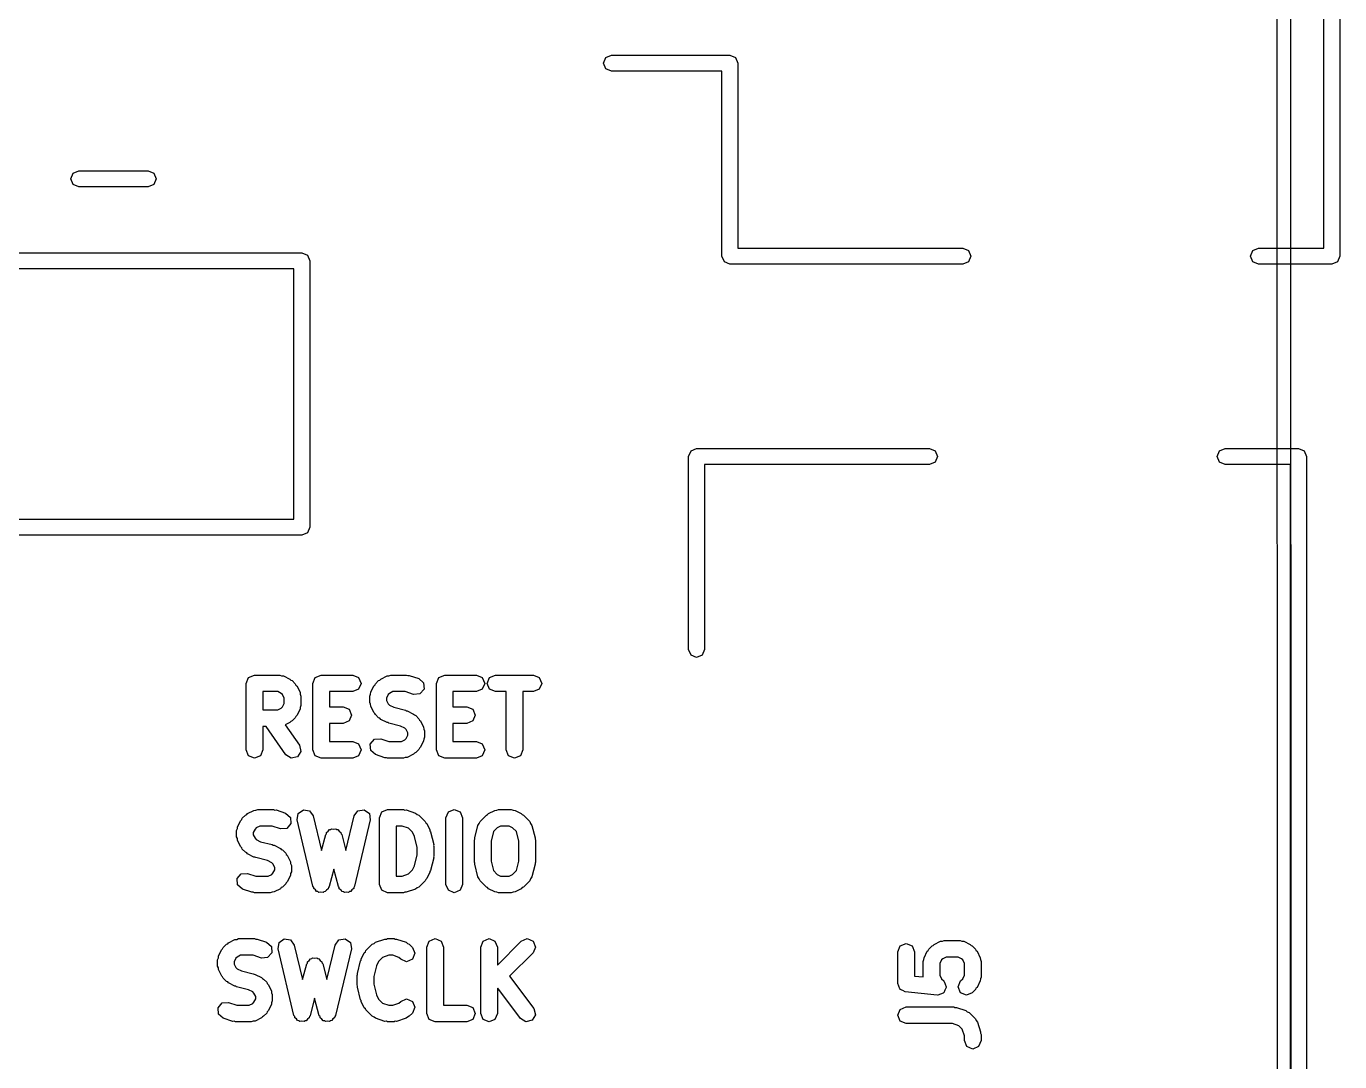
# Model space of a CAD drawing. Extents: x 111.8 to 135.3, y -132.5 to -98.3.
# Drawn here: x 125.42 to 135.29, y -120.59 to -112.81 of the extents above; entities that cross this region are included whole.
import ezdxf

# ---------------------------------------------------------------- set-up
doc = ezdxf.new("R2010")
doc.units = 0
doc.layers.add('BLACK', color=7, linetype='CONTINUOUS')

msp = doc.modelspace()

# ---------------------------------------------------------------- linework, layer by layer
at = {"layer": 'BLACK', "linetype": 'CONTINUOUS'}
for p, q in [((134.913, -99.5058), (134.927, -128.646)), ((135.29, -99.515), (135.29, -114.535)), ((134.827, -128.596), (134.813, -99.5558)), ((135.17, -114.475), (135.17, -99.575)), ((129.76, -113.085), (129.778, -113.043)), ((129.778, -113.043), (129.82, -113.025)), ((129.82, -113.025), (130.71, -113.025)), ((130.71, -113.025), (130.752, -113.043)), ((130.752, -113.043), (130.77, -113.085)), ((129.778, -113.127), (129.76, -113.085)), ((129.82, -113.145), (129.778, -113.127)), ((130.65, -113.145), (129.82, -113.145)), ((130.65, -114.535), (130.65, -113.145)), ((130.77, -113.085), (130.77, -114.475)), ((125.759, -113.955), (125.776, -113.913)), ((125.776, -113.913), (125.819, -113.895)), ((125.819, -113.895), (126.341, -113.895)), ((126.341, -113.895), (126.384, -113.913)), ((126.384, -113.913), (126.401, -113.955)), ((125.776, -113.997), (125.759, -113.955)), ((125.819, -114.015), (125.776, -113.997)), ((126.341, -114.015), (125.819, -114.015)), ((126.384, -113.997), (126.341, -114.015)), ((126.401, -113.955), (126.384, -113.997)), ((124.694, -114.51), (127.494, -114.51)), ((127.494, -114.51), (127.536, -114.528)), ((127.536, -114.528), (127.554, -114.57)), ((130.77, -114.475), (132.46, -114.475)), ((132.46, -114.475), (132.502, -114.493)), ((132.502, -114.493), (132.52, -114.535)), ((134.62, -114.535), (134.638, -114.493)), ((134.638, -114.493), (134.68, -114.475)), ((134.68, -114.475), (135.17, -114.475)), ((127.434, -114.63), (124.754, -114.63)), ((127.434, -116.51), (127.434, -114.63)), ((127.554, -114.57), (127.554, -116.57)), ((130.668, -114.577), (130.65, -114.535)), ((130.71, -114.595), (130.668, -114.577)), ((132.46, -114.595), (130.71, -114.595)), ((132.502, -114.577), (132.46, -114.595)), ((132.52, -114.535), (132.502, -114.577)), ((134.638, -114.577), (134.62, -114.535)), ((134.68, -114.595), (134.638, -114.577)), ((135.23, -114.595), (134.68, -114.595)), ((135.272, -114.577), (135.23, -114.595)), ((135.29, -114.535), (135.272, -114.577)), ((130.4, -116.04), (130.418, -115.998)), ((130.418, -115.998), (130.46, -115.98)), ((130.46, -115.98), (132.21, -115.98)), ((132.21, -115.98), (132.252, -115.998)), ((132.252, -115.998), (132.27, -116.04)), ((134.37, -116.04), (134.388, -115.998)), ((134.388, -115.998), (134.43, -115.98)), ((134.43, -115.98), (134.98, -115.98)), ((134.98, -115.98), (135.022, -115.998)), ((135.022, -115.998), (135.04, -116.04)), ((130.4, -117.49), (130.4, -116.04)), ((132.21, -116.1), (130.52, -116.1)), ((130.52, -116.1), (130.52, -117.49)), ((132.252, -116.082), (132.21, -116.1)), ((132.27, -116.04), (132.252, -116.082)), ((134.388, -116.082), (134.37, -116.04)), ((134.43, -116.1), (134.388, -116.082)), ((134.92, -116.1), (134.43, -116.1)), ((134.92, -124), (134.92, -116.1)), ((135.04, -116.04), (135.04, -124.06)), ((124.754, -116.51), (127.434, -116.51)), ((127.554, -116.57), (127.536, -116.612)), ((127.494, -116.63), (124.694, -116.63)), ((127.536, -116.612), (127.494, -116.63)), ((130.418, -117.532), (130.4, -117.49)), ((130.52, -117.49), (130.502, -117.532)), ((130.46, -117.55), (130.418, -117.532)), ((130.502, -117.532), (130.46, -117.55)), ((127.095, -117.699), (127.139, -117.681)), ((127.139, -117.681), (127.33, -117.681)), ((127.33, -117.681), (127.343, -117.687)), ((127.343, -117.687), (127.357, -117.688)), ((127.357, -117.688), (127.405, -117.712)), ((127.595, -117.699), (127.639, -117.681)), ((127.639, -117.681), (127.877, -117.681)), ((127.877, -117.681), (127.921, -117.699)), ((128.087, -117.712), (128.135, -117.688)), ((128.135, -117.688), (128.149, -117.687)), ((128.149, -117.687), (128.163, -117.681)), ((128.163, -117.681), (128.282, -117.681)), ((128.282, -117.681), (128.291, -117.685)), ((128.291, -117.685), (128.302, -117.684)), ((128.302, -117.684), (128.373, -117.708)), ((128.523, -117.699), (128.568, -117.681)), ((128.568, -117.681), (128.806, -117.681)), ((128.806, -117.681), (128.85, -117.699)), ((128.904, -117.699), (128.949, -117.681)), ((128.949, -117.681), (129.234, -117.681)), ((129.234, -117.681), (129.278, -117.699)), ((127.077, -117.744), (127.095, -117.699)), ((127.077, -118.244), (127.077, -117.744)), ((127.405, -117.712), (127.412, -117.719)), ((127.412, -117.719), (127.421, -117.723)), ((127.421, -117.723), (127.445, -117.747)), ((127.445, -117.747), (127.449, -117.757)), ((127.449, -117.757), (127.457, -117.763)), ((127.457, -117.763), (127.481, -117.811)), ((127.577, -117.744), (127.595, -117.699)), ((127.577, -118.244), (127.577, -117.744)), ((127.921, -117.788), (127.877, -117.806)), ((127.921, -117.699), (127.94, -117.744)), ((127.94, -117.744), (127.921, -117.788)), ((128.012, -117.811), (128.036, -117.763)), ((128.036, -117.763), (128.043, -117.757)), ((128.043, -117.757), (128.047, -117.747)), ((128.047, -117.747), (128.071, -117.723)), ((128.071, -117.723), (128.081, -117.719)), ((128.081, -117.719), (128.087, -117.712)), ((128.373, -117.708), (128.409, -117.74)), ((128.413, -117.787), (128.381, -117.823)), ((128.409, -117.74), (128.413, -117.787)), ((128.505, -117.744), (128.523, -117.699)), ((128.505, -118.244), (128.505, -117.744)), ((128.85, -117.788), (128.806, -117.806)), ((128.85, -117.699), (128.868, -117.744)), ((128.868, -117.744), (128.85, -117.788)), ((128.886, -117.744), (128.904, -117.699)), ((128.904, -117.788), (128.886, -117.744)), ((128.949, -117.806), (128.904, -117.788)), ((129.278, -117.788), (129.234, -117.806)), ((129.278, -117.699), (129.297, -117.744)), ((129.297, -117.744), (129.278, -117.788)), ((127.315, -117.806), (127.202, -117.806)), ((127.202, -117.806), (127.202, -117.943)), ((127.34, -117.819), (127.315, -117.806)), ((127.35, -117.828), (127.34, -117.819)), ((127.362, -117.854), (127.35, -117.828)), ((127.362, -117.896), (127.362, -117.854)), ((127.481, -117.811), (127.482, -117.825)), ((127.482, -117.825), (127.487, -117.839)), ((127.487, -117.839), (127.487, -117.91)), ((127.877, -117.806), (127.702, -117.806)), ((127.702, -117.806), (127.702, -117.919)), ((128.005, -117.839), (128.011, -117.825)), ((128.005, -117.887), (128.005, -117.839)), ((128.011, -117.9), (128.005, -117.887)), ((128.011, -117.825), (128.012, -117.811)), ((128.143, -117.828), (128.13, -117.854)), ((128.13, -117.854), (128.13, -117.872)), ((128.13, -117.872), (128.143, -117.897)), ((128.152, -117.819), (128.143, -117.828)), ((128.178, -117.806), (128.152, -117.819)), ((128.272, -117.806), (128.178, -117.806)), ((128.334, -117.827), (128.272, -117.806)), ((128.381, -117.823), (128.334, -117.827)), ((128.806, -117.806), (128.63, -117.806)), ((128.63, -117.806), (128.63, -117.919)), ((129.029, -117.806), (128.949, -117.806)), ((129.029, -118.244), (129.029, -117.806)), ((129.234, -117.806), (129.154, -117.806)), ((129.154, -117.806), (129.154, -118.244)), ((127.202, -117.943), (127.315, -117.943)), ((127.315, -117.943), (127.34, -117.93)), ((127.34, -117.93), (127.35, -117.921)), ((127.35, -117.921), (127.362, -117.896)), ((127.481, -117.938), (127.457, -117.986)), ((127.482, -117.924), (127.481, -117.938)), ((127.487, -117.91), (127.482, -117.924)), ((127.702, -117.919), (127.806, -117.919)), ((127.806, -117.919), (127.85, -117.938)), ((127.85, -117.938), (127.868, -117.982)), ((127.868, -117.982), (127.85, -118.026)), ((128.012, -117.914), (128.011, -117.9)), ((128.036, -117.962), (128.012, -117.914)), ((128.043, -117.969), (128.036, -117.962)), ((128.047, -117.978), (128.043, -117.969)), ((128.071, -118.002), (128.047, -117.978)), ((128.143, -117.897), (128.152, -117.907)), ((128.152, -117.907), (128.185, -117.923)), ((128.185, -117.923), (128.273, -117.945)), ((128.273, -117.945), (128.279, -117.949)), ((128.279, -117.949), (128.286, -117.95)), ((128.286, -117.95), (128.334, -117.974)), ((128.334, -117.974), (128.34, -117.981)), ((128.34, -117.981), (128.35, -117.985)), ((128.35, -117.985), (128.374, -118.009)), ((128.63, -117.919), (128.734, -117.919)), ((128.734, -117.919), (128.778, -117.938)), ((128.778, -117.938), (128.797, -117.982)), ((128.797, -117.982), (128.778, -118.026)), ((127.226, -118.068), (127.202, -118.068)), ((127.202, -118.068), (127.202, -118.244)), ((127.374, -118.28), (127.226, -118.068)), ((127.405, -118.038), (127.369, -118.056)), ((127.369, -118.056), (127.476, -118.208)), ((127.412, -118.03), (127.405, -118.038)), ((127.421, -118.026), (127.412, -118.03)), ((127.445, -118.002), (127.421, -118.026)), ((127.449, -117.993), (127.445, -118.002)), ((127.457, -117.986), (127.449, -117.993)), ((127.806, -118.044), (127.702, -118.044)), ((127.702, -118.044), (127.702, -118.181)), ((127.85, -118.026), (127.806, -118.044)), ((128.081, -118.006), (128.071, -118.002)), ((128.087, -118.014), (128.081, -118.006)), ((128.135, -118.038), (128.087, -118.014)), ((128.142, -118.038), (128.135, -118.038)), ((128.148, -118.042), (128.142, -118.038)), ((128.236, -118.065), (128.148, -118.042)), ((128.269, -118.081), (128.236, -118.065)), ((128.278, -118.09), (128.269, -118.081)), ((128.374, -118.009), (128.378, -118.019)), ((128.378, -118.019), (128.385, -118.025)), ((128.385, -118.025), (128.409, -118.073)), ((128.409, -118.073), (128.41, -118.087)), ((128.734, -118.044), (128.63, -118.044)), ((128.63, -118.044), (128.63, -118.181)), ((128.778, -118.026), (128.734, -118.044)), ((127.702, -118.181), (127.877, -118.181)), ((127.877, -118.181), (127.921, -118.199)), ((128.008, -118.2), (128.04, -118.164)), ((128.04, -118.164), (128.087, -118.161)), ((128.087, -118.161), (128.149, -118.181)), ((128.149, -118.181), (128.243, -118.181)), ((128.243, -118.181), (128.269, -118.169)), ((128.269, -118.169), (128.278, -118.159)), ((128.291, -118.116), (128.278, -118.09)), ((128.278, -118.159), (128.291, -118.134)), ((128.291, -118.134), (128.291, -118.116)), ((128.409, -118.176), (128.385, -118.224)), ((128.41, -118.162), (128.409, -118.176)), ((128.41, -118.087), (128.416, -118.101)), ((128.416, -118.148), (128.41, -118.162)), ((128.416, -118.101), (128.416, -118.148)), ((128.63, -118.181), (128.806, -118.181)), ((128.806, -118.181), (128.85, -118.199)), ((127.095, -118.288), (127.077, -118.244)), ((127.202, -118.244), (127.183, -118.288)), ((127.414, -118.305), (127.374, -118.28)), ((127.486, -118.255), (127.461, -118.295)), ((127.476, -118.208), (127.486, -118.255)), ((127.595, -118.288), (127.577, -118.244)), ((127.921, -118.199), (127.94, -118.244)), ((127.94, -118.244), (127.921, -118.288)), ((128.012, -118.248), (128.008, -118.2)), ((128.048, -118.279), (128.012, -118.248)), ((128.119, -118.303), (128.048, -118.279)), ((128.334, -118.276), (128.286, -118.3)), ((128.34, -118.268), (128.334, -118.276)), ((128.35, -118.264), (128.34, -118.268)), ((128.374, -118.24), (128.35, -118.264)), ((128.378, -118.231), (128.374, -118.24)), ((128.385, -118.224), (128.378, -118.231)), ((128.523, -118.288), (128.505, -118.244)), ((128.85, -118.199), (128.868, -118.244)), ((128.868, -118.244), (128.85, -118.288)), ((129.047, -118.288), (129.029, -118.244)), ((129.154, -118.244), (129.136, -118.288)), ((127.139, -118.306), (127.095, -118.288)), ((127.183, -118.288), (127.139, -118.306)), ((127.461, -118.295), (127.414, -118.305)), ((127.639, -118.306), (127.595, -118.288)), ((127.877, -118.306), (127.639, -118.306)), ((127.921, -118.288), (127.877, -118.306)), ((128.13, -118.302), (128.119, -118.303)), ((128.139, -118.306), (128.13, -118.302)), ((128.258, -118.306), (128.139, -118.306)), ((128.272, -118.301), (128.258, -118.306)), ((128.286, -118.3), (128.272, -118.301)), ((128.568, -118.306), (128.523, -118.288)), ((128.806, -118.306), (128.568, -118.306)), ((128.85, -118.288), (128.806, -118.306)), ((129.091, -118.306), (129.047, -118.288)), ((129.136, -118.288), (129.091, -118.306)), ((127.012, -118.821), (127.036, -118.773)), ((127.036, -118.773), (127.043, -118.767)), ((127.043, -118.767), (127.047, -118.757)), ((127.047, -118.757), (127.071, -118.733)), ((127.071, -118.733), (127.081, -118.729)), ((127.081, -118.729), (127.087, -118.722)), ((127.087, -118.722), (127.135, -118.698)), ((127.135, -118.698), (127.149, -118.697)), ((127.149, -118.697), (127.163, -118.691)), ((127.163, -118.691), (127.282, -118.691)), ((127.282, -118.691), (127.291, -118.695)), ((127.291, -118.695), (127.302, -118.694)), ((127.302, -118.694), (127.373, -118.718)), ((127.373, -118.718), (127.409, -118.75)), ((127.409, -118.75), (127.413, -118.797)), ((127.459, -118.768), (127.467, -118.721)), ((127.578, -119.268), (127.459, -118.768)), ((127.467, -118.721), (127.506, -118.693)), ((127.506, -118.693), (127.553, -118.7)), ((127.553, -118.7), (127.581, -118.739)), ((127.581, -118.739), (127.642, -118.998)), ((127.826, -118.998), (127.888, -118.739)), ((127.888, -118.739), (127.916, -118.7)), ((128.009, -118.768), (127.89, -119.268)), ((127.916, -118.7), (127.963, -118.693)), ((127.963, -118.693), (128.002, -118.721)), ((128.002, -118.721), (128.009, -118.768)), ((128.077, -118.754), (128.095, -118.709)), ((128.077, -119.254), (128.077, -118.754)), ((128.095, -118.709), (128.139, -118.691)), ((128.139, -118.691), (128.258, -118.691)), ((128.258, -118.691), (128.268, -118.695)), ((128.268, -118.695), (128.278, -118.694)), ((128.278, -118.694), (128.349, -118.718)), ((128.349, -118.718), (128.36, -118.728)), ((128.36, -118.728), (128.374, -118.733)), ((128.374, -118.733), (128.421, -118.781)), ((128.577, -118.754), (128.595, -118.709)), ((128.577, -119.254), (128.577, -118.754)), ((128.595, -118.709), (128.639, -118.691)), ((128.639, -118.691), (128.683, -118.709)), ((128.683, -118.709), (128.702, -118.754)), ((128.702, -118.754), (128.702, -119.254)), ((128.833, -118.781), (128.881, -118.733)), ((128.881, -118.733), (128.89, -118.729)), ((128.89, -118.729), (128.897, -118.722)), ((128.897, -118.722), (128.944, -118.698)), ((128.944, -118.698), (128.959, -118.697)), ((128.959, -118.697), (128.972, -118.691)), ((128.972, -118.691), (129.068, -118.691)), ((129.068, -118.691), (129.081, -118.697)), ((129.081, -118.697), (129.096, -118.698)), ((129.096, -118.698), (129.143, -118.722)), ((129.143, -118.722), (129.15, -118.729)), ((129.15, -118.729), (129.159, -118.733)), ((129.159, -118.733), (129.207, -118.781)), ((127.005, -118.849), (127.011, -118.835)), ((127.005, -118.897), (127.005, -118.849)), ((127.011, -118.835), (127.012, -118.821)), ((127.143, -118.838), (127.13, -118.864)), ((127.13, -118.864), (127.13, -118.882)), ((127.152, -118.829), (127.143, -118.838)), ((127.178, -118.816), (127.152, -118.829)), ((127.272, -118.816), (127.178, -118.816)), ((127.334, -118.837), (127.272, -118.816)), ((127.381, -118.833), (127.334, -118.837)), ((127.413, -118.797), (127.381, -118.833)), ((127.679, -118.874), (127.68, -118.865)), ((127.68, -118.865), (127.693, -118.855)), ((127.693, -118.855), (127.703, -118.842)), ((127.703, -118.842), (127.711, -118.841)), ((127.711, -118.841), (127.718, -118.836)), ((127.718, -118.836), (127.734, -118.838)), ((127.734, -118.838), (127.75, -118.836)), ((127.75, -118.836), (127.757, -118.841)), ((127.757, -118.841), (127.766, -118.842)), ((127.766, -118.842), (127.775, -118.855)), ((127.775, -118.855), (127.788, -118.865)), ((127.788, -118.865), (127.789, -118.874)), ((128.248, -118.816), (128.202, -118.816)), ((128.202, -118.816), (128.202, -119.191)), ((128.296, -118.832), (128.248, -118.816)), ((128.326, -118.862), (128.296, -118.832)), ((128.342, -118.895), (128.326, -118.862)), ((128.421, -118.781), (128.425, -118.79)), ((128.425, -118.79), (128.433, -118.797)), ((128.433, -118.797), (128.457, -118.845)), ((128.457, -118.845), (128.457, -118.852)), ((128.457, -118.852), (128.462, -118.858)), ((128.462, -118.858), (128.485, -118.953)), ((128.793, -118.905), (128.817, -118.81)), ((128.817, -118.81), (128.827, -118.796)), ((128.827, -118.796), (128.833, -118.781)), ((128.934, -118.857), (128.916, -118.928)), ((128.962, -118.829), (128.934, -118.857)), ((128.987, -118.816), (128.962, -118.829)), ((129.053, -118.816), (128.987, -118.816)), ((129.078, -118.829), (129.053, -118.816)), ((129.106, -118.857), (129.078, -118.829)), ((129.124, -118.928), (129.106, -118.857)), ((129.207, -118.781), (129.213, -118.796)), ((129.213, -118.796), (129.223, -118.81)), ((129.223, -118.81), (129.247, -118.905)), ((127.011, -118.91), (127.005, -118.897)), ((127.012, -118.924), (127.011, -118.91)), ((127.036, -118.972), (127.012, -118.924)), ((127.043, -118.979), (127.036, -118.972)), ((127.13, -118.882), (127.143, -118.907)), ((127.143, -118.907), (127.152, -118.917)), ((127.152, -118.917), (127.185, -118.933)), ((127.185, -118.933), (127.273, -118.955)), ((127.273, -118.955), (127.279, -118.959)), ((127.279, -118.959), (127.286, -118.96)), ((127.286, -118.96), (127.334, -118.984)), ((127.642, -118.998), (127.674, -118.88)), ((127.674, -118.88), (127.679, -118.874)), ((127.789, -118.874), (127.795, -118.88)), ((127.795, -118.88), (127.826, -118.998)), ((128.362, -118.976), (128.342, -118.895)), ((128.485, -118.953), (128.484, -118.961)), ((128.484, -118.961), (128.487, -118.968)), ((128.487, -118.968), (128.487, -119.039)), ((128.791, -118.92), (128.794, -118.913)), ((128.791, -119.087), (128.791, -118.92)), ((128.794, -118.913), (128.793, -118.905)), ((128.916, -118.928), (128.916, -119.079)), ((129.124, -119.079), (129.124, -118.928)), ((129.247, -118.905), (129.246, -118.913)), ((129.246, -118.913), (129.249, -118.92)), ((129.249, -118.92), (129.249, -119.087)), ((127.047, -118.988), (127.043, -118.979)), ((127.071, -119.012), (127.047, -118.988)), ((127.081, -119.016), (127.071, -119.012)), ((127.087, -119.024), (127.081, -119.016)), ((127.135, -119.048), (127.087, -119.024)), ((127.142, -119.048), (127.135, -119.048)), ((127.148, -119.052), (127.142, -119.048)), ((127.236, -119.075), (127.148, -119.052)), ((127.334, -118.984), (127.34, -118.991)), ((127.34, -118.991), (127.35, -118.995)), ((127.35, -118.995), (127.374, -119.019)), ((127.374, -119.019), (127.378, -119.029)), ((127.378, -119.029), (127.385, -119.035)), ((127.385, -119.035), (127.409, -119.083)), ((128.342, -119.113), (128.362, -119.032)), ((128.362, -119.032), (128.362, -118.976)), ((128.485, -119.055), (128.462, -119.15)), ((128.487, -119.039), (128.484, -119.047)), ((128.484, -119.047), (128.485, -119.055)), ((127.269, -119.091), (127.236, -119.075)), ((127.278, -119.1), (127.269, -119.091)), ((127.269, -119.179), (127.278, -119.169)), ((127.291, -119.126), (127.278, -119.1)), ((127.278, -119.169), (127.291, -119.144)), ((127.291, -119.144), (127.291, -119.126)), ((127.409, -119.083), (127.41, -119.097)), ((127.41, -119.097), (127.416, -119.111)), ((127.416, -119.158), (127.41, -119.172)), ((127.416, -119.111), (127.416, -119.158)), ((127.734, -119.139), (127.699, -119.27)), ((127.769, -119.27), (127.734, -119.139)), ((128.296, -119.175), (128.326, -119.145)), ((128.326, -119.145), (128.342, -119.113)), ((128.457, -119.163), (128.433, -119.21)), ((128.462, -119.15), (128.457, -119.156)), ((128.457, -119.156), (128.457, -119.163)), ((128.794, -119.094), (128.791, -119.087)), ((128.793, -119.102), (128.794, -119.094)), ((128.817, -119.197), (128.793, -119.102)), ((128.916, -119.079), (128.934, -119.15)), ((128.934, -119.15), (128.962, -119.179)), ((129.078, -119.179), (129.106, -119.15)), ((129.106, -119.15), (129.124, -119.079)), ((129.247, -119.102), (129.223, -119.197)), ((129.249, -119.087), (129.246, -119.094)), ((129.246, -119.094), (129.247, -119.102)), ((127.008, -119.21), (127.04, -119.174)), ((127.012, -119.258), (127.008, -119.21)), ((127.048, -119.289), (127.012, -119.258)), ((127.04, -119.174), (127.087, -119.171)), ((127.087, -119.171), (127.149, -119.191)), ((127.149, -119.191), (127.243, -119.191)), ((127.243, -119.191), (127.269, -119.179)), ((127.374, -119.25), (127.35, -119.274)), ((127.378, -119.241), (127.374, -119.25)), ((127.385, -119.234), (127.378, -119.241)), ((127.409, -119.186), (127.385, -119.234)), ((127.41, -119.172), (127.409, -119.186)), ((127.584, -119.276), (127.578, -119.268)), ((127.89, -119.268), (127.885, -119.276)), ((128.095, -119.298), (128.077, -119.254)), ((128.202, -119.191), (128.248, -119.191)), ((128.248, -119.191), (128.296, -119.175)), ((128.421, -119.226), (128.374, -119.274)), ((128.425, -119.217), (128.421, -119.226)), ((128.433, -119.21), (128.425, -119.217)), ((128.595, -119.298), (128.577, -119.254)), ((128.702, -119.254), (128.683, -119.298)), ((128.827, -119.211), (128.817, -119.197)), ((128.833, -119.226), (128.827, -119.211)), ((128.881, -119.274), (128.833, -119.226)), ((128.962, -119.179), (128.987, -119.191)), ((128.987, -119.191), (129.053, -119.191)), ((129.053, -119.191), (129.078, -119.179)), ((129.207, -119.226), (129.159, -119.274)), ((129.213, -119.211), (129.207, -119.226)), ((129.223, -119.197), (129.213, -119.211)), ((127.119, -119.313), (127.048, -119.289)), ((127.13, -119.312), (127.119, -119.313)), ((127.139, -119.316), (127.13, -119.312)), ((127.258, -119.316), (127.139, -119.316)), ((127.272, -119.311), (127.258, -119.316)), ((127.286, -119.31), (127.272, -119.311)), ((127.334, -119.286), (127.286, -119.31)), ((127.34, -119.278), (127.334, -119.286)), ((127.35, -119.274), (127.34, -119.278)), ((127.585, -119.285), (127.584, -119.276)), ((127.597, -119.294), (127.585, -119.285)), ((127.606, -119.307), (127.597, -119.294)), ((127.616, -119.308), (127.606, -119.307)), ((127.623, -119.314), (127.616, -119.308)), ((127.638, -119.312), (127.623, -119.314)), ((127.654, -119.314), (127.638, -119.312)), ((127.661, -119.309), (127.654, -119.314)), ((127.67, -119.308), (127.661, -119.309)), ((127.68, -119.296), (127.67, -119.308)), ((127.692, -119.286), (127.68, -119.296)), ((127.694, -119.277), (127.692, -119.286)), ((127.699, -119.27), (127.694, -119.277)), ((127.775, -119.277), (127.769, -119.27)), ((127.776, -119.286), (127.775, -119.277)), ((127.789, -119.296), (127.776, -119.286)), ((127.798, -119.308), (127.789, -119.296)), ((127.807, -119.309), (127.798, -119.308)), ((127.815, -119.314), (127.807, -119.309)), ((127.83, -119.312), (127.815, -119.314)), ((127.846, -119.314), (127.83, -119.312)), ((127.853, -119.308), (127.846, -119.314)), ((127.862, -119.307), (127.853, -119.308)), ((127.871, -119.294), (127.862, -119.307)), ((127.884, -119.285), (127.871, -119.294)), ((127.885, -119.276), (127.884, -119.285)), ((128.139, -119.316), (128.095, -119.298)), ((128.258, -119.316), (128.139, -119.316)), ((128.268, -119.312), (128.258, -119.316)), ((128.278, -119.313), (128.268, -119.312)), ((128.349, -119.289), (128.278, -119.313)), ((128.36, -119.28), (128.349, -119.289)), ((128.374, -119.274), (128.36, -119.28)), ((128.639, -119.316), (128.595, -119.298)), ((128.683, -119.298), (128.639, -119.316)), ((128.89, -119.278), (128.881, -119.274)), ((128.897, -119.286), (128.89, -119.278)), ((128.944, -119.31), (128.897, -119.286)), ((128.959, -119.311), (128.944, -119.31)), ((128.972, -119.316), (128.959, -119.311)), ((129.068, -119.316), (128.972, -119.316)), ((129.081, -119.311), (129.068, -119.316)), ((129.096, -119.31), (129.081, -119.311)), ((129.143, -119.286), (129.096, -119.31)), ((129.15, -119.278), (129.143, -119.286)), ((129.159, -119.274), (129.15, -119.278)), ((127.007, -119.667), (127.02, -119.661)), ((127.02, -119.661), (127.139, -119.661)), ((127.139, -119.661), (127.149, -119.665)), ((128.13, -119.665), (128.139, -119.661)), ((128.139, -119.661), (128.187, -119.661)), ((128.187, -119.661), (128.196, -119.665)), ((128.452, -119.679), (128.496, -119.661)), ((128.496, -119.661), (128.54, -119.679)), ((128.857, -119.679), (128.901, -119.661)), ((128.901, -119.661), (128.945, -119.679)), ((129.142, -119.679), (129.187, -119.661)), ((129.187, -119.661), (129.231, -119.679)), ((126.869, -119.791), (126.893, -119.743)), ((126.893, -119.743), (126.9, -119.737)), ((126.9, -119.737), (126.904, -119.727)), ((126.904, -119.727), (126.928, -119.703)), ((126.928, -119.703), (126.938, -119.699)), ((126.938, -119.699), (126.944, -119.692)), ((126.944, -119.692), (126.992, -119.668)), ((126.992, -119.668), (127.007, -119.667)), ((127.149, -119.665), (127.159, -119.664)), ((127.159, -119.664), (127.23, -119.688)), ((127.23, -119.688), (127.266, -119.72)), ((127.266, -119.72), (127.27, -119.767)), ((127.316, -119.738), (127.324, -119.691)), ((127.435, -120.238), (127.316, -119.738)), ((127.324, -119.691), (127.363, -119.663)), ((127.363, -119.663), (127.41, -119.67)), ((127.41, -119.67), (127.438, -119.709)), ((127.438, -119.709), (127.5, -119.968)), ((127.683, -119.968), (127.745, -119.709)), ((127.745, -119.709), (127.773, -119.67)), ((127.867, -119.738), (127.747, -120.238)), ((127.773, -119.67), (127.82, -119.663)), ((127.82, -119.663), (127.859, -119.691)), ((127.859, -119.691), (127.867, -119.738)), ((127.964, -119.767), (127.972, -119.76)), ((127.972, -119.76), (127.976, -119.751)), ((127.976, -119.751), (128.023, -119.703)), ((128.023, -119.703), (128.037, -119.698)), ((128.037, -119.698), (128.048, -119.688)), ((128.048, -119.688), (128.119, -119.664)), ((128.119, -119.664), (128.13, -119.665)), ((128.196, -119.665), (128.206, -119.664)), ((128.206, -119.664), (128.278, -119.688)), ((128.278, -119.688), (128.289, -119.698)), ((128.289, -119.698), (128.302, -119.703)), ((128.302, -119.703), (128.326, -119.727)), ((128.326, -119.727), (128.344, -119.771)), ((128.434, -119.724), (128.452, -119.679)), ((128.434, -120.224), (128.434, -119.724)), ((128.54, -119.679), (128.559, -119.724)), ((128.559, -119.724), (128.559, -120.161)), ((128.838, -119.724), (128.857, -119.679)), ((128.838, -120.224), (128.838, -119.724)), ((128.945, -119.679), (128.963, -119.724)), ((128.963, -119.859), (129.142, -119.679)), ((128.963, -119.724), (128.963, -119.859)), ((129.231, -119.679), (129.249, -119.724)), ((129.249, -119.724), (129.231, -119.768)), ((131.971, -119.76), (131.989, -119.716)), ((131.971, -119.999), (131.971, -119.76)), ((131.989, -119.716), (132.034, -119.698)), ((132.034, -119.698), (132.078, -119.716)), ((132.078, -119.716), (132.096, -119.76)), ((132.096, -119.76), (132.096, -119.942)), ((132.168, -119.804), (132.192, -119.756)), ((132.192, -119.756), (132.2, -119.75)), ((132.2, -119.75), (132.204, -119.74)), ((132.204, -119.74), (132.228, -119.716)), ((132.228, -119.716), (132.237, -119.712)), ((132.237, -119.712), (132.244, -119.705)), ((132.244, -119.705), (132.291, -119.681)), ((132.291, -119.681), (132.306, -119.68)), ((132.306, -119.68), (132.319, -119.674)), ((132.319, -119.674), (132.438, -119.674)), ((132.438, -119.674), (132.452, -119.68)), ((132.452, -119.68), (132.466, -119.681)), ((132.466, -119.681), (132.514, -119.705)), ((132.514, -119.705), (132.521, -119.712)), ((132.521, -119.712), (132.53, -119.716)), ((132.53, -119.716), (132.554, -119.74)), ((132.554, -119.74), (132.558, -119.75)), ((132.558, -119.75), (132.566, -119.756)), ((132.566, -119.756), (132.59, -119.804)), ((126.862, -119.819), (126.868, -119.805)), ((126.862, -119.867), (126.862, -119.819)), ((126.868, -119.805), (126.869, -119.791)), ((127, -119.808), (126.987, -119.834)), ((126.987, -119.834), (126.987, -119.852)), ((126.987, -119.852), (127, -119.877)), ((127.009, -119.799), (127, -119.808)), ((127.035, -119.786), (127.009, -119.799)), ((127.129, -119.786), (127.035, -119.786)), ((127.191, -119.807), (127.129, -119.786)), ((127.238, -119.803), (127.191, -119.807)), ((127.27, -119.767), (127.238, -119.803)), ((127.5, -119.968), (127.531, -119.85)), ((127.531, -119.85), (127.536, -119.844)), ((127.536, -119.844), (127.537, -119.835)), ((127.537, -119.835), (127.55, -119.825)), ((127.55, -119.825), (127.56, -119.812)), ((127.56, -119.812), (127.569, -119.811)), ((127.569, -119.811), (127.575, -119.806)), ((127.575, -119.806), (127.591, -119.808)), ((127.591, -119.808), (127.608, -119.806)), ((127.608, -119.806), (127.614, -119.811)), ((127.614, -119.811), (127.623, -119.812)), ((127.623, -119.812), (127.633, -119.825)), ((127.633, -119.825), (127.646, -119.835)), ((127.646, -119.835), (127.647, -119.844)), ((127.647, -119.844), (127.652, -119.85)), ((127.652, -119.85), (127.683, -119.968)), ((127.912, -119.923), (127.936, -119.828)), ((127.936, -119.828), (127.94, -119.822)), ((127.94, -119.815), (127.964, -119.767)), ((127.94, -119.822), (127.94, -119.815)), ((128.071, -119.832), (128.055, -119.865)), ((128.101, -119.802), (128.071, -119.832)), ((128.149, -119.786), (128.101, -119.802)), ((128.177, -119.786), (128.149, -119.786)), ((128.224, -119.802), (128.177, -119.786)), ((128.238, -119.816), (128.224, -119.802)), ((128.282, -119.834), (128.238, -119.816)), ((128.326, -119.816), (128.282, -119.834)), ((128.344, -119.771), (128.326, -119.816)), ((129.231, -119.768), (129.055, -119.944)), ((132.162, -119.832), (132.167, -119.818)), ((132.162, -119.949), (132.162, -119.832)), ((132.167, -119.818), (132.168, -119.804)), ((132.299, -119.821), (132.287, -119.847)), ((132.287, -119.847), (132.287, -119.936)), ((132.309, -119.812), (132.299, -119.821)), ((132.334, -119.799), (132.309, -119.812)), ((132.424, -119.799), (132.334, -119.799)), ((132.449, -119.812), (132.424, -119.799)), ((132.459, -119.821), (132.449, -119.812)), ((132.471, -119.847), (132.459, -119.821)), ((132.471, -119.936), (132.471, -119.847)), ((132.59, -119.804), (132.591, -119.818)), ((132.591, -119.818), (132.596, -119.832)), ((132.596, -119.832), (132.596, -119.951)), ((126.868, -119.88), (126.862, -119.867)), ((126.869, -119.894), (126.868, -119.88)), ((126.893, -119.942), (126.869, -119.894)), ((126.9, -119.949), (126.893, -119.942)), ((126.904, -119.958), (126.9, -119.949)), ((126.928, -119.982), (126.904, -119.958)), ((127, -119.877), (127.009, -119.887)), ((127.009, -119.887), (127.042, -119.903)), ((127.042, -119.903), (127.13, -119.925)), ((127.13, -119.925), (127.136, -119.929)), ((127.136, -119.929), (127.143, -119.93)), ((127.143, -119.93), (127.191, -119.954)), ((127.191, -119.954), (127.198, -119.961)), ((127.91, -119.938), (127.913, -119.931)), ((127.91, -120.009), (127.91, -119.938)), ((127.913, -119.931), (127.912, -119.923)), ((128.055, -119.865), (128.035, -119.946)), ((128.035, -119.946), (128.035, -120.002)), ((129.055, -119.944), (129.237, -120.186)), ((132.096, -119.942), (132.162, -119.949)), ((132.287, -119.936), (132.299, -119.962)), ((132.459, -119.962), (132.471, -119.936)), ((132.596, -119.951), (132.591, -119.964)), ((126.938, -119.986), (126.928, -119.982)), ((126.944, -119.994), (126.938, -119.986)), ((126.992, -120.018), (126.944, -119.994)), ((126.999, -120.018), (126.992, -120.018)), ((127.005, -120.022), (126.999, -120.018)), ((127.093, -120.045), (127.005, -120.022)), ((127.126, -120.061), (127.093, -120.045)), ((127.198, -119.961), (127.207, -119.965)), ((127.207, -119.965), (127.231, -119.989)), ((127.231, -119.989), (127.235, -119.999)), ((127.235, -119.999), (127.243, -120.005)), ((127.243, -120.005), (127.266, -120.053)), ((127.266, -120.053), (127.267, -120.067)), ((127.913, -120.017), (127.91, -120.009)), ((127.912, -120.025), (127.913, -120.017)), ((127.936, -120.12), (127.912, -120.025)), ((128.035, -120.002), (128.055, -120.083)), ((128.966, -120.033), (128.963, -120.035)), ((128.963, -120.035), (128.963, -120.224)), ((129.137, -120.261), (128.966, -120.033)), ((131.979, -120.018), (131.971, -119.999)), ((131.985, -120.038), (131.979, -120.018)), ((131.988, -120.04), (131.985, -120.038)), ((131.989, -120.043), (131.988, -120.04)), ((132.009, -120.051), (131.989, -120.043)), ((132.027, -120.061), (132.009, -120.051)), ((132.299, -119.962), (132.316, -119.978)), ((132.316, -119.978), (132.317, -119.981)), ((132.324, -120.047), (132.316, -120.067)), ((132.317, -119.981), (132.32, -119.983)), ((132.32, -119.983), (132.326, -120.003)), ((132.334, -120.029), (132.324, -120.047)), ((132.326, -120.003), (132.334, -120.022)), ((132.334, -120.022), (132.333, -120.025)), ((132.333, -120.025), (132.334, -120.029)), ((132.424, -120.022), (132.442, -119.978)), ((132.442, -120.067), (132.424, -120.022)), ((132.442, -119.978), (132.459, -119.962)), ((132.554, -120.043), (132.53, -120.067)), ((132.558, -120.033), (132.554, -120.043)), ((132.566, -120.027), (132.558, -120.033)), ((132.59, -119.979), (132.566, -120.027)), ((132.591, -119.964), (132.59, -119.979)), ((126.865, -120.18), (126.897, -120.144)), ((126.897, -120.144), (126.945, -120.141)), ((126.945, -120.141), (127.006, -120.161)), ((127.1, -120.161), (127.126, -120.149)), ((127.135, -120.07), (127.126, -120.061)), ((127.126, -120.149), (127.135, -120.139)), ((127.148, -120.096), (127.135, -120.07)), ((127.135, -120.139), (127.148, -120.114)), ((127.148, -120.114), (127.148, -120.096)), ((127.266, -120.156), (127.243, -120.204)), ((127.267, -120.142), (127.266, -120.156)), ((127.267, -120.067), (127.273, -120.081)), ((127.273, -120.128), (127.267, -120.142)), ((127.273, -120.081), (127.273, -120.128)), ((127.591, -120.109), (127.557, -120.24)), ((127.626, -120.24), (127.591, -120.109)), ((127.94, -120.126), (127.936, -120.12)), ((127.94, -120.133), (127.94, -120.126)), ((127.964, -120.18), (127.94, -120.133)), ((128.055, -120.083), (128.071, -120.115)), ((128.071, -120.115), (128.101, -120.145)), ((128.101, -120.145), (128.149, -120.161)), ((128.177, -120.161), (128.224, -120.145)), ((128.224, -120.145), (128.238, -120.132)), ((128.238, -120.132), (128.282, -120.114)), ((128.282, -120.114), (128.326, -120.132)), ((128.326, -120.132), (128.344, -120.176)), ((132.266, -120.085), (132.027, -120.061)), ((132.269, -120.084), (132.266, -120.085)), ((132.272, -120.085), (132.269, -120.084)), ((132.291, -120.077), (132.272, -120.085)), ((132.311, -120.071), (132.291, -120.077)), ((132.313, -120.068), (132.311, -120.071)), ((132.316, -120.067), (132.313, -120.068)), ((132.486, -120.085), (132.442, -120.067)), ((132.53, -120.067), (132.486, -120.085)), ((126.869, -120.228), (126.865, -120.18)), ((126.905, -120.259), (126.869, -120.228)), ((127.006, -120.161), (127.1, -120.161)), ((127.198, -120.248), (127.191, -120.256)), ((127.207, -120.244), (127.198, -120.248)), ((127.231, -120.22), (127.207, -120.244)), ((127.235, -120.211), (127.231, -120.22)), ((127.243, -120.204), (127.235, -120.211)), ((127.441, -120.246), (127.435, -120.238)), ((127.442, -120.255), (127.441, -120.246)), ((127.551, -120.247), (127.549, -120.256)), ((127.557, -120.24), (127.551, -120.247)), ((127.632, -120.247), (127.626, -120.24)), ((127.633, -120.256), (127.632, -120.247)), ((127.742, -120.246), (127.741, -120.255)), ((127.747, -120.238), (127.742, -120.246)), ((127.972, -120.187), (127.964, -120.18)), ((127.976, -120.196), (127.972, -120.187)), ((128.023, -120.244), (127.976, -120.196)), ((128.037, -120.25), (128.023, -120.244)), ((128.048, -120.259), (128.037, -120.25)), ((128.149, -120.161), (128.177, -120.161)), ((128.289, -120.25), (128.278, -120.259)), ((128.302, -120.244), (128.289, -120.25)), ((128.326, -120.22), (128.302, -120.244)), ((128.344, -120.176), (128.326, -120.22)), ((128.452, -120.268), (128.434, -120.224)), ((128.559, -120.161), (128.734, -120.161)), ((128.734, -120.161), (128.778, -120.179)), ((128.778, -120.179), (128.797, -120.224)), ((128.797, -120.224), (128.778, -120.268)), ((128.857, -120.268), (128.838, -120.224)), ((128.963, -120.224), (128.945, -120.268)), ((129.249, -120.233), (129.224, -120.274)), ((129.237, -120.186), (129.249, -120.233)), ((131.971, -120.237), (131.989, -120.192)), ((131.989, -120.281), (131.971, -120.237)), ((131.989, -120.192), (132.034, -120.174)), ((132.034, -120.174), (132.391, -120.174)), ((132.391, -120.174), (132.4, -120.178)), ((132.4, -120.178), (132.411, -120.177)), ((132.411, -120.177), (132.482, -120.201)), ((132.482, -120.201), (132.493, -120.211)), ((132.493, -120.211), (132.506, -120.216)), ((132.506, -120.216), (132.554, -120.264)), ((126.976, -120.283), (126.905, -120.259)), ((126.987, -120.282), (126.976, -120.283)), ((126.996, -120.286), (126.987, -120.282)), ((127.115, -120.286), (126.996, -120.286)), ((127.129, -120.281), (127.115, -120.286)), ((127.143, -120.28), (127.129, -120.281)), ((127.191, -120.256), (127.143, -120.28)), ((127.454, -120.264), (127.442, -120.255)), ((127.463, -120.277), (127.454, -120.264)), ((127.473, -120.278), (127.463, -120.277)), ((127.48, -120.284), (127.473, -120.278)), ((127.495, -120.282), (127.48, -120.284)), ((127.511, -120.284), (127.495, -120.282)), ((127.518, -120.279), (127.511, -120.284)), ((127.528, -120.278), (127.518, -120.279)), ((127.537, -120.266), (127.528, -120.278)), ((127.549, -120.256), (127.537, -120.266)), ((127.646, -120.266), (127.633, -120.256)), ((127.655, -120.278), (127.646, -120.266)), ((127.665, -120.279), (127.655, -120.278)), ((127.672, -120.284), (127.665, -120.279)), ((127.687, -120.282), (127.672, -120.284)), ((127.703, -120.284), (127.687, -120.282)), ((127.71, -120.278), (127.703, -120.284)), ((127.719, -120.277), (127.71, -120.278)), ((127.728, -120.264), (127.719, -120.277)), ((127.741, -120.255), (127.728, -120.264)), ((128.119, -120.283), (128.048, -120.259)), ((128.13, -120.282), (128.119, -120.283)), ((128.139, -120.286), (128.13, -120.282)), ((128.187, -120.286), (128.139, -120.286)), ((128.196, -120.282), (128.187, -120.286)), ((128.206, -120.283), (128.196, -120.282)), ((128.278, -120.259), (128.206, -120.283)), ((128.496, -120.286), (128.452, -120.268)), ((128.734, -120.286), (128.496, -120.286)), ((128.778, -120.268), (128.734, -120.286)), ((128.901, -120.286), (128.857, -120.268)), ((128.945, -120.268), (128.901, -120.286)), ((129.178, -120.286), (129.137, -120.261)), ((129.224, -120.274), (129.178, -120.286)), ((132.034, -120.299), (131.989, -120.281)), ((132.381, -120.299), (132.034, -120.299)), ((132.428, -120.315), (132.381, -120.299)), ((132.455, -120.342), (132.428, -120.315)), ((132.471, -120.39), (132.455, -120.342)), ((132.554, -120.264), (132.56, -120.277)), ((132.56, -120.277), (132.569, -120.288)), ((132.569, -120.288), (132.593, -120.36)), ((132.471, -120.427), (132.471, -120.39)), ((132.489, -120.471), (132.471, -120.427)), ((132.596, -120.427), (132.578, -120.471)), ((132.593, -120.36), (132.592, -120.37)), ((132.592, -120.37), (132.596, -120.38)), ((132.596, -120.38), (132.596, -120.427)), ((132.534, -120.49), (132.489, -120.471)), ((132.578, -120.471), (132.534, -120.49))]:
    msp.add_line(p, q, dxfattribs=at)

doc.saveas('drawing.dxf')
